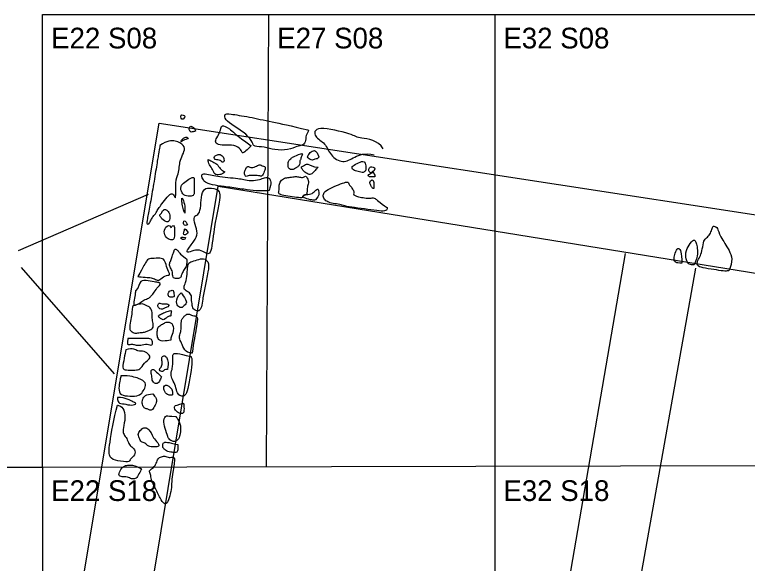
# Model space of a CAD drawing. Extents: x -4.5 to 52, y -33.2 to -4.
# Drawn here: x 21.34 to 37.54, y -20.15 to -8.02 of the extents above; entities that cross this region are included whole.
import ezdxf

# ---------------------------------------------------------------- set-up
doc = ezdxf.new("R2010")
doc.units = 0
for name, color, linetype in [('Building Outline', 7, 'Continuous'), ('Feature Numbers', 7, 'Continuous'), ('Grid Coordinates', 7, 'Continuous'), ('Partition Outline', 7, 'Continuous'), ('Quadrat Outlines', 7, 'Continuous'), ('Stone Foundation', 7, 'Continuous')]:
    doc.layers.add(name, color=color, linetype=linetype)

msp = doc.modelspace()

# ---------------------------------------------------------------- linework, layer by layer
at = {"layer": 'Building Outline'}
for points in [[(24.528, -10.417), (51.019, -14.487), (47.649, -31.94), (21.682, -27.52)], [(25.839, -11.815), (49.559, -15.648), (46.463, -30.204), (23.467, -26.11)]]:
    msp.add_lwpolyline(points, close=True, dxfattribs=at)
at = {"layer": 'Feature Numbers'}
for p, q in [((21.422, -13.232), (24.292, -11.992)), ((21.478, -13.608), (23.537, -15.96))]:
    msp.add_line(p, q, dxfattribs=at)
at = {"layer": 'Partition Outline'}
for p, q in [((34.838, -13.297), (32.372, -27.599)), ((36.39, -13.621), (33.82, -28.005))]:
    msp.add_line(p, q, dxfattribs=at)
at = {"layer": 'Quadrat Outlines'}
for p, q in [((21.951, -8.023), (51.951, -8.023)), ((26.951, -8.023), (26.895, -18.023)), ((31.951, -8.023), (31.951, -33.023)), ((21.951, -18.023), (51.951, -17.949)), ((21.951, -18.023), (21.963, -33.023))]:
    msp.add_line(p, q, dxfattribs=at)
for points in [[(51.951, -33.023), (51.951, -33.023), (16.951, -33.023), (16.951, -33.023), (16.951, -18.023), (16.951, -18.023), (21.951, -18.023), (21.951, -8.023), (21.951, -8.023)], [(21.951, -8.023), (21.951, -8.023), (26.951, -8.023), (26.951, -8.023)]]:
    msp.add_lwpolyline(points, dxfattribs=at)
at = {"layer": 'Stone Foundation'}
for points in [[(25.06, -10.335), (25.126, -10.274), (25.048, -10.231), (25.008, -10.231), (25.008, -10.326), (25.06, -10.335), (25.06, -10.335), (25.06, -10.335)], [(27.818, -10.568), (27.433, -10.475), (27.001, -10.388), (26.523, -10.282), (26.064, -10.209), (25.978, -10.209), (25.978, -10.348), (26.177, -10.475), (26.469, -10.667), (26.609, -10.86), (26.609, -10.94), (26.862, -10.94), (27.074, -11.019), (27.386, -11.019), (27.599, -10.92), (27.686, -10.92), (27.772, -10.853), (27.772, -10.674), (27.845, -10.594), (27.818, -10.568), (27.818, -10.568), (27.818, -10.568)], [(25.332, -10.599), (25.332, -10.55), (25.261, -10.484), (25.195, -10.484), (25.195, -10.59), (25.229, -10.627), (25.332, -10.599), (25.332, -10.599), (25.332, -10.599)], [(26.562, -10.92), (26.224, -10.674), (26.077, -10.521), (25.898, -10.448), (25.898, -10.568), (25.825, -10.72), (25.752, -10.82), (25.825, -10.906), (26.011, -10.906), (26.25, -10.906), (26.363, -11.039), (26.363, -11.106), (26.483, -11.006), (26.562, -10.92), (26.562, -10.92), (26.562, -10.92)], [(29.485, -10.988), (29.37, -10.787), (28.903, -10.759), (28.868, -10.681), (27.954, -10.456), (27.949, -10.737), (28.217, -10.854), (28.304, -11.137), (28.6, -11.323), (28.836, -11.167), (29.074, -11.072), (29.288, -11.123)], [(24.549, -10.917), (24.704, -10.802), (24.899, -10.802), (25.094, -10.906), (25.094, -11.046), (25.005, -11.201), (24.974, -11.359), (24.974, -11.508), (24.896, -11.634), (24.896, -12.004), (24.896, -12.093), (24.862, -12.03), (24.81, -11.944), (24.67, -12.096), (24.561, -12.245), (24.503, -12.32), (24.449, -12.426), (24.38, -12.501), (24.345, -12.578), (24.294, -12.661), (24.259, -12.661), (24.259, -12.567), (24.325, -12.248), (24.397, -11.835), (24.475, -11.35), (24.518, -11.089), (24.549, -10.917), (24.549, -10.917), (24.549, -10.917)], [(25.015, -10.832), (25.085, -10.79), (25.147, -10.775), (25.182, -10.76), (25.149, -10.726), (25.096, -10.726), (25.04, -10.78), (25.008, -10.819), (25.015, -10.832), (25.015, -10.832), (25.015, -10.832)], [(25.967, -11.259), (25.967, -11.173), (25.892, -11.109), (25.836, -11.109), (25.765, -11.144), (25.733, -11.171), (25.769, -11.234), (25.823, -11.234), (25.89, -11.234), (25.915, -11.284), (25.936, -11.284), (25.967, -11.259), (25.967, -11.259), (25.967, -11.259)], [(27.665, -11.096), (27.507, -11.153), (27.429, -11.211), (27.383, -11.263), (27.383, -11.353), (27.383, -11.41), (27.433, -11.447), (27.494, -11.447), (27.546, -11.416), (27.596, -11.387), (27.642, -11.336), (27.642, -11.276), (27.642, -11.228), (27.663, -11.228), (27.663, -11.169), (27.701, -11.115), (27.701, -11.092), (27.665, -11.096), (27.665, -11.096), (27.665, -11.096)], [(28.06, -11.163), (28.004, -11.017), (27.939, -11.017), (27.847, -11.086), (27.793, -11.178), (27.849, -11.205), (27.895, -11.238), (27.941, -11.238), (27.972, -11.211), (28.027, -11.211), (28.058, -11.18), (28.06, -11.163), (28.06, -11.163), (28.06, -11.163)], [(25.986, -11.497), (25.94, -11.464), (25.902, -11.464), (25.829, -11.339), (25.731, -11.284), (25.668, -11.247), (25.631, -11.224), (25.6, -11.224), (25.637, -11.339), (25.717, -11.447), (25.758, -11.56), (25.815, -11.56), (25.875, -11.56), (25.938, -11.537), (25.986, -11.497), (25.986, -11.497), (25.986, -11.497)], [(28.044, -11.392), (27.931, -11.392), (27.798, -11.285), (27.725, -11.378), (27.652, -11.378), (27.719, -11.485), (27.832, -11.558), (27.898, -11.558), (28.011, -11.431), (28.044, -11.392), (28.044, -11.392), (28.044, -11.392)], [(29.103, -11.458), (29.103, -11.306), (29.04, -11.236), (28.905, -11.315), (28.773, -11.375), (28.811, -11.463), (28.93, -11.487), (29.051, -11.526), (29.103, -11.458), (29.103, -11.458), (29.103, -11.458)], [(26.796, -11.591), (26.836, -11.56), (26.836, -11.51), (26.874, -11.462), (26.874, -11.405), (26.874, -11.372), (26.803, -11.372), (26.767, -11.33), (26.692, -11.366), (26.569, -11.416), (26.502, -11.374), (26.475, -11.374), (26.441, -11.445), (26.41, -11.516), (26.416, -11.566), (26.456, -11.614), (26.498, -11.575), (26.537, -11.575), (26.669, -11.575), (26.796, -11.591), (26.796, -11.591), (26.796, -11.591)], [(29.26, -11.494), (29.217, -11.541), (29.152, -11.541), (29.152, -11.606), (29.21, -11.606), (29.293, -11.606), (29.316, -11.606), (29.26, -11.494), (29.26, -11.494), (29.26, -11.494)], [(29.28, -11.478), (29.327, -11.404), (29.217, -11.368), (29.165, -11.416), (29.165, -11.499), (29.224, -11.532), (29.249, -11.483), (29.28, -11.478), (29.28, -11.478), (29.28, -11.478)], [(25.307, -11.973), (25.307, -11.666), (25.307, -11.603), (25.226, -11.631), (25.094, -11.726), (24.991, -11.806), (25.025, -11.976), (25.126, -12.039), (25.286, -12.039), (25.307, -11.973), (25.307, -11.973), (25.307, -11.973)], [(26.962, -11.911), (27.02, -11.739), (26.977, -11.616), (26.854, -11.616), (26.767, -11.672), (26.562, -11.697), (26.39, -11.666), (26.295, -11.641), (26.044, -11.62), (25.811, -11.594), (25.668, -11.565), (25.5, -11.521), (25.455, -11.583), (25.509, -11.681), (25.558, -11.741), (25.755, -11.799), (26.033, -11.826), (26.423, -11.886), (26.672, -11.923), (26.962, -11.911), (26.962, -11.911), (26.962, -11.911)], [(27.796, -11.994), (27.796, -11.818), (27.855, -11.74), (27.801, -11.627), (27.775, -11.576), (27.702, -11.634), (27.608, -11.601), (27.521, -11.601), (27.398, -11.625), (27.304, -11.625), (27.208, -11.7), (27.182, -11.792), (27.182, -11.858), (27.182, -11.924), (27.158, -11.987), (27.278, -12.016), (27.474, -12.049), (27.669, -12.072), (27.702, -12.072), (27.702, -12.018), (27.796, -11.994), (27.796, -11.994), (27.796, -11.994)], [(29.576, -12.292), (29.389, -12.162), (29.299, -12.057), (29.226, -12.08), (29.114, -12.08), (28.959, -12.05), (28.908, -12.05), (28.885, -12.018), (28.844, -12.018), (28.824, -11.988), (28.842, -11.94), (28.797, -11.854), (28.735, -11.785), (28.717, -11.732), (28.687, -11.71), (28.557, -11.758), (28.348, -11.838), (28.179, -11.936), (28.149, -12.011), (28.177, -12.103), (28.252, -12.166), (28.364, -12.192), (28.545, -12.221), (28.613, -12.249), (28.84, -12.286), (29.148, -12.325), (29.416, -12.365), (29.56, -12.365), (29.576, -12.292), (29.576, -12.292), (29.576, -12.292)], [(29.28, -11.859), (29.28, -11.769), (29.28, -11.704), (29.24, -11.662), (29.205, -11.692), (29.18, -11.731), (29.207, -11.794), (29.251, -11.871), (29.28, -11.859), (29.28, -11.859), (29.28, -11.859)], [(25.763, -12.65), (25.869, -12.128), (25.906, -11.884), (25.679, -11.852), (25.519, -11.852), (25.453, -12.047), (25.453, -12.317), (25.39, -12.463), (25.286, -12.463), (25.318, -12.659), (25.393, -12.857), (25.318, -13.014), (25.117, -13.255), (25.166, -13.29), (25.338, -13.209), (25.504, -13.244), (25.616, -13.333), (25.677, -13.264), (25.714, -13.009), (25.763, -12.65), (25.763, -12.65), (25.763, -12.65)], [(27.991, -12.112), (28.078, -12.011), (28.052, -11.938), (28.052, -11.851), (27.982, -11.917), (27.892, -11.997), (27.747, -11.997), (27.704, -12.037), (27.704, -12.065), (27.888, -12.121), (27.982, -12.121), (27.991, -12.112), (27.991, -12.112), (27.991, -12.112)], [(25.1, -12.412), (25.1, -12.334), (25.1, -12.208), (25.034, -12.047), (25.034, -12.102), (25.034, -12.205), (25.071, -12.349), (25.1, -12.412), (25.1, -12.412), (25.1, -12.412)], [(24.756, -12.561), (24.79, -12.449), (24.695, -12.297), (24.589, -12.354), (24.589, -12.432), (24.526, -12.432), (24.578, -12.535), (24.718, -12.624), (24.756, -12.561), (24.756, -12.561), (24.756, -12.561)], [(25.156, -12.665), (25.113, -12.57), (25.07, -12.582), (25.06, -12.645), (25.086, -12.68), (25.135, -12.68), (25.156, -12.665), (25.156, -12.665), (25.156, -12.665)], [(24.796, -12.73), (24.756, -12.656), (24.661, -12.704), (24.627, -12.862), (24.707, -12.974), (24.787, -13.003), (24.87, -13.003), (24.87, -12.836), (24.87, -12.679), (24.825, -12.679), (24.796, -12.73), (24.796, -12.73), (24.796, -12.73)], [(25.17, -12.833), (25.086, -12.716), (25.099, -12.796), (25.06, -12.855), (25.087, -12.903), (25.141, -12.881), (25.17, -12.833), (25.17, -12.833), (25.17, -12.833)], [(37.127, -13.684), (37.23, -13.472), (37.149, -13.228), (36.922, -12.918), (36.877, -12.71), (36.808, -12.71), (36.778, -12.676), (36.751, -12.772), (36.714, -12.877), (36.631, -12.965), (36.573, -13.001), (36.541, -13.213), (36.502, -13.352), (36.436, -13.453), (36.41, -13.569), (36.532, -13.618), (36.806, -13.656), (37.016, -13.693), (37.127, -13.684), (37.127, -13.684), (37.127, -13.684)], [(25.115, -12.947), (25.025, -12.925), (24.996, -12.961), (25.047, -13.001), (25.106, -12.986), (25.115, -12.947), (25.115, -12.947), (25.115, -12.947)], [(36.357, -13.551), (36.457, -13.352), (36.423, -13.128), (36.372, -12.954), (36.275, -13.07), (36.171, -13.23), (36.171, -13.436), (36.248, -13.554), (36.357, -13.551), (36.357, -13.551), (36.357, -13.551)], [(25.138, -13.419), (25.041, -13.343), (24.975, -13.293), (24.948, -13.235), (24.875, -13.185), (24.855, -13.258), (24.817, -13.368), (24.792, -13.454), (24.746, -13.536), (24.781, -13.619), (24.833, -13.703), (24.822, -13.839), (24.909, -13.862), (25.01, -13.843), (25.021, -13.772), (25.053, -13.701), (25.121, -13.616), (25.147, -13.509), (25.138, -13.419), (25.138, -13.419), (25.138, -13.419)], [(36.089, -13.515), (36.089, -13.273), (36.012, -13.138), (35.948, -13.26), (35.914, -13.382), (35.914, -13.481), (36.002, -13.515), (36.089, -13.515), (36.089, -13.515), (36.089, -13.515)], [(24.059, -13.812), (24.188, -13.58), (24.259, -13.436), (24.322, -13.407), (24.52, -13.407), (24.641, -13.407), (24.678, -13.539), (24.741, -13.717), (24.784, -13.78), (24.661, -13.78), (24.529, -13.895), (24.48, -13.895), (24.371, -13.832), (24.288, -13.832), (24.059, -13.812), (24.059, -13.812), (24.059, -13.812)], [(25.504, -14.242), (25.616, -13.7), (25.654, -13.499), (25.513, -13.39), (25.373, -13.445), (25.215, -13.485), (25.157, -13.545), (25.157, -13.691), (25.129, -13.921), (25.077, -14.03), (25.077, -14.105), (25.18, -14.148), (25.263, -14.231), (25.235, -14.354), (25.263, -14.391), (25.263, -14.506), (25.344, -14.575), (25.43, -14.575), (25.476, -14.455), (25.504, -14.242), (25.504, -14.242), (25.504, -14.242)], [(24.01, -14.128), (24.09, -14.05), (24.09, -13.872), (24.291, -13.904), (24.472, -13.938), (24.541, -13.938), (24.569, -13.984), (24.48, -14.059), (24.403, -14.191), (24.348, -14.239), (24.314, -14.288), (24.188, -14.323), (24.099, -14.403), (23.995, -14.446), (23.958, -14.446), (23.987, -14.291), (24.01, -14.128), (24.01, -14.128), (24.01, -14.128)], [(24.859, -14.254), (24.859, -14.084), (24.79, -14.125), (24.756, -14.125), (24.727, -14.188), (24.727, -14.239), (24.79, -14.277), (24.859, -14.254), (24.859, -14.254), (24.859, -14.254)], [(25.014, -14.168), (24.931, -14.231), (24.899, -14.397), (24.954, -14.483), (25.04, -14.512), (25.103, -14.426), (25.163, -14.377), (25.014, -14.168), (25.014, -14.168), (25.014, -14.168)], [(23.952, -14.455), (24.11, -14.412), (24.193, -14.412), (24.234, -14.46), (24.317, -14.46), (24.377, -14.581), (24.377, -14.678), (24.377, -14.779), (24.417, -14.922), (24.357, -14.982), (24.254, -15.017), (24.199, -15.046), (24.073, -15.046), (23.995, -15.077), (23.912, -15.02), (23.866, -14.977), (23.901, -14.796), (23.929, -14.635), (23.929, -14.518), (23.952, -14.455), (23.952, -14.455), (23.952, -14.455)], [(24.661, -14.5), (24.779, -14.469), (24.73, -14.397), (24.618, -14.426), (24.52, -14.38), (24.486, -14.463), (24.546, -14.535), (24.609, -14.535), (24.661, -14.5), (24.661, -14.5), (24.661, -14.5)], [(24.787, -14.681), (24.787, -14.615), (24.816, -14.558), (24.77, -14.558), (24.652, -14.604), (24.552, -14.647), (24.497, -14.687), (24.561, -14.736), (24.618, -14.776), (24.67, -14.739), (24.724, -14.69), (24.787, -14.681), (24.787, -14.681), (24.787, -14.681)], [(25.258, -15.502), (25.295, -15.241), (25.361, -14.908), (25.398, -14.678), (25.261, -14.678), (25.175, -14.621), (25.106, -14.664), (25.063, -14.713), (25.02, -14.77), (25.02, -14.845), (25.02, -14.957), (25.02, -14.988), (24.979, -15.1), (24.979, -15.189), (25.034, -15.304), (25.114, -15.485), (25.258, -15.502), (25.258, -15.502), (25.258, -15.502)], [(24.787, -15.215), (24.787, -15.149), (24.85, -15.066), (24.85, -14.848), (24.716, -14.802), (24.652, -14.836), (24.561, -14.882), (24.489, -14.937), (24.489, -15.06), (24.489, -15.146), (24.538, -15.255), (24.787, -15.215), (24.787, -15.215), (24.787, -15.215)], [(23.84, -15.18), (24.11, -15.18), (24.168, -15.18), (24.251, -15.18), (24.357, -15.18), (24.386, -15.246), (24.386, -15.35), (24.271, -15.287), (24.113, -15.33), (24.015, -15.33), (23.949, -15.295), (23.826, -15.324), (23.826, -15.284), (23.84, -15.18), (23.84, -15.18), (23.84, -15.18)], [(23.792, -15.427), (23.955, -15.378), (24.061, -15.482), (24.196, -15.439), (24.331, -15.553), (24.331, -15.622), (24.202, -15.717), (24.104, -15.875), (24.007, -15.875), (23.838, -15.875), (23.711, -15.875), (23.743, -15.682), (23.792, -15.427), (23.792, -15.427), (23.792, -15.427)], [(25.235, -15.579), (24.925, -15.499), (24.83, -15.499), (24.83, -15.596), (24.83, -15.737), (24.83, -15.826), (24.781, -15.964), (24.822, -16.084), (24.896, -16.228), (24.928, -16.397), (25.005, -16.457), (25.111, -16.457), (25.157, -16.319), (25.229, -15.955), (25.269, -15.657), (25.235, -15.579), (25.235, -15.579), (25.235, -15.579)], [(24.713, -15.863), (24.744, -15.694), (24.693, -15.559), (24.615, -15.559), (24.575, -15.605), (24.606, -15.717), (24.575, -15.829), (24.538, -15.829), (24.538, -15.909), (24.638, -15.909), (24.638, -15.863), (24.713, -15.863), (24.713, -15.863), (24.713, -15.863)], [(24.584, -16.024), (24.454, -15.901), (24.391, -15.832), (24.337, -15.906), (24.371, -15.995), (24.371, -16.139), (24.475, -16.196), (24.538, -16.13), (24.584, -16.024), (24.584, -16.024), (24.584, -16.024)], [(23.686, -16.001), (23.901, -16.001), (24.093, -16.064), (24.254, -16.153), (24.216, -16.276), (24.147, -16.394), (24.059, -16.454), (23.82, -16.454), (23.64, -16.42), (23.64, -16.222), (23.668, -16.084), (23.686, -16.001), (23.686, -16.001), (23.686, -16.001)], [(24.81, -16.296), (24.707, -16.182), (24.629, -16.21), (24.629, -16.325), (24.716, -16.434), (24.796, -16.434), (24.83, -16.434), (24.83, -16.362), (24.81, -16.296), (24.81, -16.296), (24.81, -16.296)], [(23.611, -16.48), (23.792, -16.48), (23.99, -16.609), (24.044, -16.609), (23.935, -16.667), (23.746, -16.618), (23.614, -16.618), (23.611, -16.48), (23.611, -16.48), (23.611, -16.48)], [(24.394, -16.405), (24.228, -16.405), (24.153, -16.526), (24.153, -16.635), (24.199, -16.727), (24.262, -16.727), (24.325, -16.767), (24.388, -16.767), (24.437, -16.646), (24.503, -16.546), (24.394, -16.405), (24.394, -16.405), (24.394, -16.405)], [(23.611, -16.652), (23.527, -16.95), (23.416, -17.592), (23.416, -17.822), (23.605, -17.884), (23.88, -17.92), (23.88, -17.845), (24.003, -17.758), (24.003, -17.625), (23.897, -17.561), (23.853, -17.483), (23.8, -17.355), (23.733, -17.289), (23.733, -17.164), (23.789, -16.93), (23.744, -16.688), (23.611, -16.652), (23.611, -16.652), (23.611, -16.652)], [(25.066, -16.606), (24.939, -16.652), (24.845, -16.652), (24.882, -16.77), (24.982, -16.842), (25.08, -16.842), (25.08, -16.727), (25.08, -16.669), (25.066, -16.606), (25.066, -16.606), (25.066, -16.606)], [(24.899, -16.902), (24.764, -16.902), (24.684, -16.856), (24.618, -16.982), (24.658, -17.16), (24.721, -17.364), (24.773, -17.435), (24.902, -17.478), (24.977, -17.367), (25.008, -17.26), (25.008, -17.051), (24.899, -16.902), (24.899, -16.902), (24.899, -16.902)], [(24.403, -17.372), (24.334, -17.194), (24.202, -17.12), (24.133, -17.194), (24.05, -17.272), (24.09, -17.375), (24.133, -17.478), (24.219, -17.478), (24.288, -17.573), (24.423, -17.573), (24.506, -17.573), (24.546, -17.533), (24.403, -17.372), (24.403, -17.372), (24.403, -17.372)], [(24.945, -17.524), (24.709, -17.466), (24.63, -17.466), (24.607, -17.516), (24.607, -17.596), (24.658, -17.632), (24.69, -17.666), (24.752, -17.687), (24.822, -17.687), (24.865, -17.703), (24.929, -17.703), (24.947, -17.622), (24.945, -17.524), (24.945, -17.524), (24.945, -17.524)], [(24.809, -18.285), (24.893, -17.829), (24.851, -17.787), (24.75, -17.821), (24.655, -17.768), (24.549, -17.796), (24.493, -17.849), (24.46, -17.969), (24.387, -18.047), (24.295, -18.103), (24.348, -18.181), (24.348, -18.287), (24.421, -18.444), (24.563, -18.732), (24.639, -18.838), (24.706, -18.838), (24.767, -18.653), (24.806, -18.472), (24.809, -18.285), (24.809, -18.285), (24.809, -18.285)], [(24.141, -18.058), (24.007, -17.98), (23.893, -17.98), (23.784, -17.98), (23.708, -18.03), (23.622, -18.173), (23.661, -18.234), (23.764, -18.234), (23.826, -18.234), (23.915, -18.285), (24.01, -18.285), (24.063, -18.217), (24.141, -18.058), (24.141, -18.058), (24.141, -18.058)]]:
    msp.add_open_spline(points, degree=3, dxfattribs=at)

# ---------------------------------------------------------------- texts
at = {"layer": 'Grid Coordinates'}
for s, p in [('E22 S08', (22.141, -8.769)), ('E27 S08', (27.141, -8.769)), ('E32 S08', (32.141, -8.769)), ('E22 S18', (22.141, -18.769)), ('E32 S18', (32.141, -18.769))]:
    msp.add_text(s, height=0.4572, dxfattribs=at).set_placement(p)

doc.saveas('drawing.dxf')
